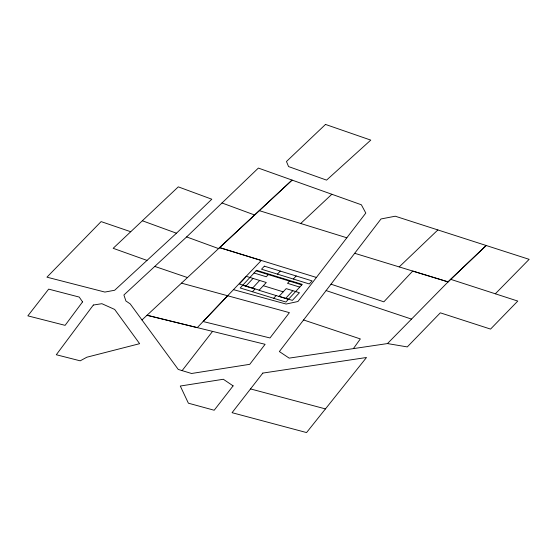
<?xml version="1.0" encoding="UTF-8"?>
<svg xmlns="http://www.w3.org/2000/svg" width="557" height="557" viewBox="0 0 557 557"><rect width="100%" height="100%" fill="white"/><g stroke="black" fill="none" stroke-linecap="round" stroke-linejoin="round"><path stroke-width="0.84" d="M353.382 348.619L360.337 338.935L303.579 319.962M495.319 293.804L529.15 259.339L395.247 216.213L381.002 218.964L279.363 351.551L289.167 358.123L387.47 343.572L407.285 346.914L440.329 312.832L490.557 329.09L517.773 301.072L450.62 279.315L387.47 343.572M233.474 289.654L286.131 304.045L297.946 301.511L365.803 213.059L361.354 204.774L258.371 168.075L186.63 236.927L123.898 294.994L125.917 300.996L130.192 303.885L178.254 369.437L182.118 370.621L212.572 331.38M245.936 286.068L253.017 278.409M252.572 288.115L259.653 280.456M252.453 291.736L254.96 289.034L242.72 285.261M268.307 274.594L266.288 276.78L254.055 273.007M277.435 274.128L280.268 271.064M273.675 298.28L276.181 295.572M289.529 281.132L287.509 283.318L299.743 287.092M293.351 279.036L296.185 275.973M278.966 296.435L286.18 288.637L299.443 292.724L292.362 300.383L279.099 296.289M285.727 298.336L292.808 290.677M227.646 295.767L203.11 321.521L269.985 337.96L289.396 312.637L181.485 283.137M130.728 231.733L101.102 221.602L46.948 277.177L104.89 292.07L114.672 290.253L176.465 233.216L211.806 199.211L178.296 186.86L113.162 248.304L147.013 260.411M399.209 266.914L437.865 229.937M331.011 284.188L383.85 301.831L412.73 271.064L448.093 281.884L486.198 245.519L450.62 279.315M300.71 223.482L331.84 194.261M141.972 319.962L292.077 180.099L218.567 248.589L186.63 236.927M250.525 388.925L325.462 408.908M182.118 370.621L191.559 373.489L249.759 364.32L265.111 344.31L147.013 315.262L197.282 327.634L261.289 260.46L219.611 247.621L316.404 277.449M354.677 253.289L448.093 281.884M256.074 270.82L301.769 284.906M263.322 285.706L283.214 291.84M259.2 290.155L239.308 284.028L246.389 276.369L266.281 282.503L259.068 290.301L288.415 299.346M259.29 210.643L346.83 237.783M326.123 290.573L411.519 319.105M154.776 266.413L187.479 277.56M142.355 220.767L176.465 233.216M221.951 202.957L254.633 215.002M82.561 301.894L65.106 325.351L27.85 315.854L48.668 289.125L79.226 297.069L82.561 301.894M93.346 305.027L56.299 354.746L80.201 360.832L86.857 357.211L139.633 343.683L114.672 309.434L101.889 303.697L93.346 305.027M233.111 385.869L214.187 410.244L188.391 403.191L180.294 386.036L223.329 379.261L233.111 385.869M262.82 373.086L232.067 412.688L306.559 432.566L366.499 357.497L262.82 373.086M256.554 270.298L240.22 287.969L285.908 302.054L302.249 284.383L256.554 270.298M264.352 266.162L261.518 269.226L309.267 283.945L312.101 280.881L264.352 266.162M325.504 124.434L286.465 161.509L288.568 166.578L326.569 180.12L370.774 140.113L325.504 124.434"/></g></svg>
